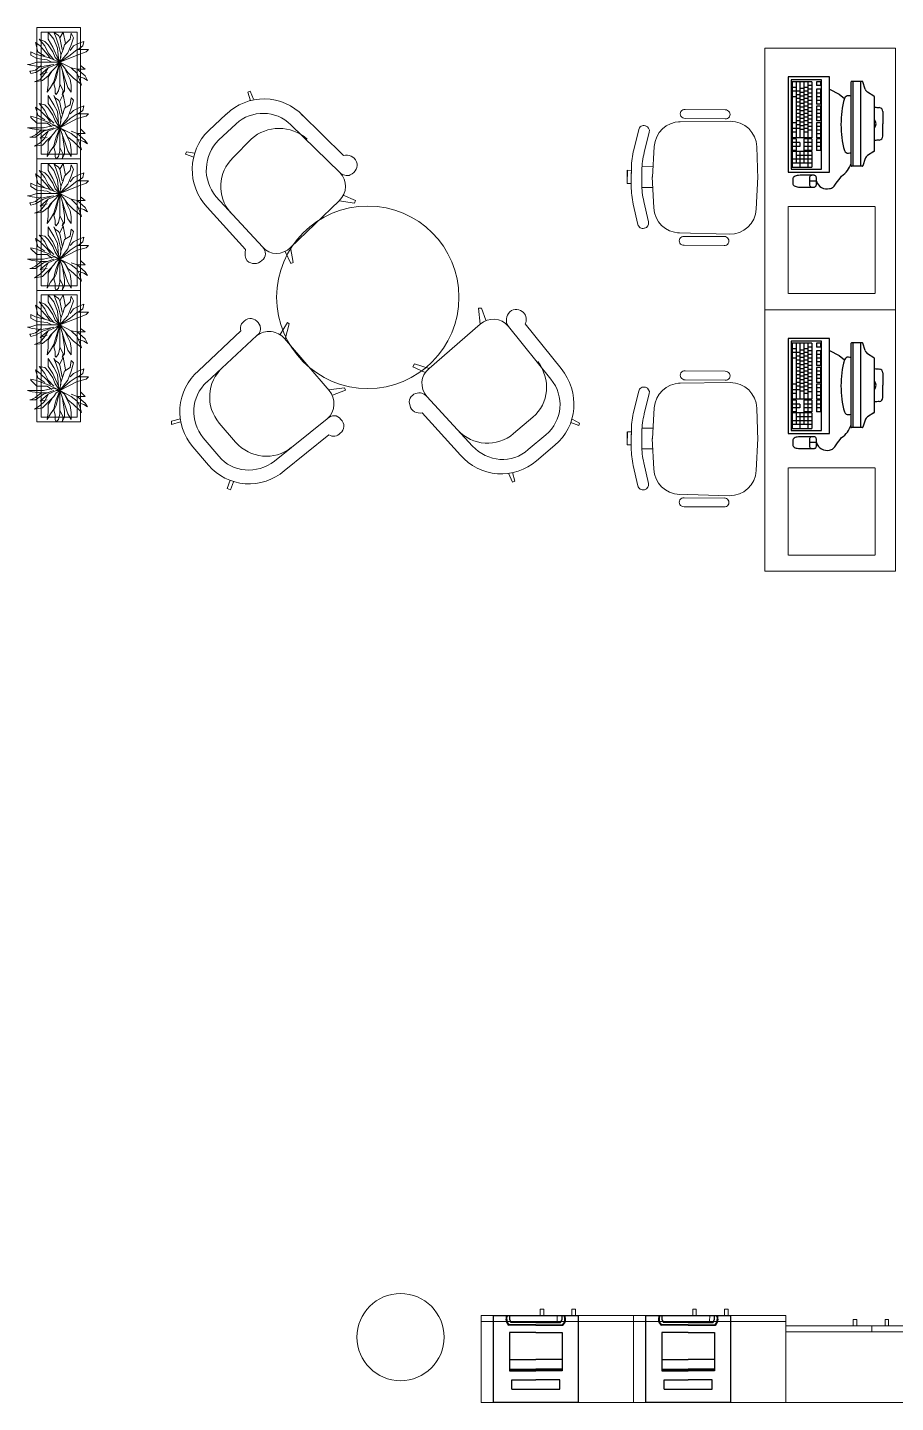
# Model space of a CAD drawing. Header units: millimetres. Extents: x -217756 to 263180, y 55413 to 130608.
# Drawn here: x 89656 to 93642, y 120785 to 127096 of the extents above; entities that cross this region are included whole.
import ezdxf

# ---------------------------------------------------------------- set-up
doc = ezdxf.new("R2010")
doc.units = ezdxf.units.MM
doc.linetypes.add('HIDDEN', pattern=[6, 4, -2])
doc.layers.add('ТХ_мебель передв', color=250, linetype='Continuous', lineweight=13)
doc.layers.add('ТХ_мебель_библ', color=250, linetype='Continuous', lineweight=13)

# ---------------------------------------------------------------- blocks, each defined once
blk = doc.blocks.new('A$C34cbd993')
at = {"extrusion": (6.1078e-05, -0.000470829, 1)}
for p, q in [((311401.6, -3754.3, 0.1), (311401.6, -4010.8, 0)), ((311491.6, -3754.3, 0.1), (311401.6, -3754.3, 0.1)), ((311419.6, -3754.3, 0.1), (311419.6, -4010.8, 0)), ((311437.6, -3754.3, 0.1), (311437.6, -4010.8, 0)), ((311455.6, -3754.3, 0.1), (311455.6, -4010.8, 0)), ((311473.6, -3754.3, 0.1), (311473.6, -4010.8, 0)), ((311491.6, -3754.3, 0.1), (311491.6, -4010.8, 0)), ((311532.1, -3754.3, 0.1), (311514.1, -3754.3, 0.1)), ((311672.6, -4139.7, -0.1), (311672.6, -3754.5, 0.1)), ((311724.8, -3752.7, 0.1), (311674.4, -3752.7, 0.1)), ((311681.6, -4141.5, -0.1), (311681.6, -3752.7, 0.1)), ((311717.6, -4141.5, -0.1), (311717.6, -3752.7, 0.1)), ((311736.6, -3787.3, 0.1), (311726.6, -3754.5, 0.1)), ((311777.5, -3820.6, 0), (311748.1, -3802.3, 0)), ((311779.7, -4069.7, -0.1), (311779.7, -3824.5, 0)), ((311818.6, -3890.7, 0), (311818.6, -3947.1, 0)), ((311818.6, -4003.5, -0.1), (311818.6, -3947.1, 0)), ((311401.6, -4015.3, 0), (311401.6, -4069.3, -0.1)), ((311419.6, -4015.3, 0), (311419.6, -4069.3, -0.1)), ((311437.6, -4033.3, 0), (311437.6, -4051.3, -0.1)), ((311455.6, -4015.3, 0), (311455.6, -4069.3, -0.1)), ((311473.6, -4015.3, 0), (311473.6, -4069.3, -0.1)), ((311491.6, -4015.3, 0), (311491.6, -4069.3, -0.1)), ((311401.6, -4073.8, -0.1), (311401.6, -4145.8, -0.1)), ((311419.6, -4073.8, -0.1), (311419.6, -4127.8, -0.1)), ((311437.6, -4073.8, -0.1), (311437.6, -4145.8, -0.1)), ((311455.6, -4073.8, -0.1), (311455.6, -4127.8, -0.1)), ((311473.6, -4073.8, -0.1), (311473.6, -4145.8, -0.1)), ((311491.6, -4073.8, -0.1), (311491.6, -4145.8, -0.1)), ((311777.5, -4073.6, -0.1), (311748.1, -4091.9, -0.1)), ((311401.6, -4145.8, -0.1), (311491.6, -4145.8, -0.1)), ((311724.8, -4141.5, -0.1), (311674.4, -4141.5, -0.1)), ((311736.6, -4106.9, -0.1), (311726.6, -4139.7, -0.1)), ((311401.6, -4954.3, 0.1), (311401.6, -5210.8, 0)), ((311491.6, -4954.3, 0.1), (311401.6, -4954.3, 0.1)), ((311419.6, -4954.3, 0.1), (311419.6, -5210.8, 0)), ((311437.6, -4954.3, 0.1), (311437.6, -5210.8, 0)), ((311455.6, -4954.3, 0.1), (311455.6, -5210.8, 0)), ((311473.6, -4954.3, 0.1), (311473.6, -5210.8, 0)), ((311491.6, -4954.3, 0.1), (311491.6, -5210.8, 0)), ((311532.1, -4954.3, 0.1), (311514.1, -4954.3, 0.1)), ((311672.6, -5339.7, -0.1), (311672.6, -4954.5, 0.1)), ((311724.8, -4952.7, 0.1), (311674.4, -4952.7, 0.1)), ((311681.6, -5341.5, -0.1), (311681.6, -4952.7, 0.1)), ((311717.6, -5341.5, -0.1), (311717.6, -4952.7, 0.1)), ((311736.6, -4987.3, 0.1), (311726.6, -4954.5, 0.1)), ((311777.5, -5020.6, 0), (311748.1, -5002.3, 0)), ((311779.7, -5269.7, -0.1), (311779.7, -5024.5, 0)), ((311818.6, -5090.7, 0), (311818.6, -5147.1, 0)), ((311818.6, -5203.5, -0.1), (311818.6, -5147.1, 0)), ((311401.6, -5215.3, 0), (311401.6, -5269.3, -0.1)), ((311419.6, -5215.3, 0), (311419.6, -5269.3, -0.1)), ((311437.6, -5233.3, 0), (311437.6, -5251.3, -0.1)), ((311455.6, -5215.3, 0), (311455.6, -5269.3, -0.1)), ((311473.6, -5215.3, 0), (311473.6, -5269.3, -0.1)), ((311491.6, -5215.3, 0), (311491.6, -5269.3, -0.1)), ((311401.6, -5273.8, -0.1), (311401.6, -5345.8, -0.1)), ((311419.6, -5273.8, -0.1), (311419.6, -5327.8, -0.1)), ((311437.6, -5273.8, -0.1), (311437.6, -5345.8, -0.1)), ((311455.6, -5273.8, -0.1), (311455.6, -5327.8, -0.1)), ((311473.6, -5273.8, -0.1), (311473.6, -5345.8, -0.1)), ((311491.6, -5273.8, -0.1), (311491.6, -5345.8, -0.1)), ((311777.5, -5273.6, -0.1), (311748.1, -5291.9, -0.1)), ((311401.6, -5345.8, -0.1), (311491.6, -5345.8, -0.1)), ((311724.8, -5341.5, -0.1), (311674.4, -5341.5, -0.1)), ((311736.6, -5306.9, -0.1), (311726.6, -5339.7, -0.1))]:
    blk.add_line(p, q, dxfattribs=at)
for points, elevation in [([(311383.6, -3731.8), (311383.6, -4168.3), (311572.6, -4168.3), (311572.6, -3731.8)], 20.9), ([(311397.1, -3745.3), (311397.1, -4154.8), (311536.6, -4154.8), (311536.6, -3745.3)], 20.9), ([(311383.6, -4931.8), (311383.6, -5368.3), (311572.6, -5368.3), (311572.6, -4931.8)], 21.4), ([(311397.1, -4945.3), (311397.1, -5354.8), (311536.6, -5354.8), (311536.6, -4945.3)], 21.4)]:
    blk.add_lwpolyline(points, close=True, dxfattribs=dict(at, elevation=elevation))
for points, elevation in [([(311419.6, -3779.9), (311401.6, -3779.9)], 20.9), ([(311455.6, -3785.4), (311437.6, -3785.4)], 20.9), ([(311473.6, -3779.9), (311455.6, -3779.9)], 20.9), ([(311491.6, -3771.4), (311473.6, -3771.4)], 20.9), ([(311514.1, -3754.3), (311514.1, -3771.4)], 20.9), ([(311532.1, -3771.4), (311514.1, -3771.4)], 20.9), ([(311532.1, -3754.3), (311532.1, -3771.4)], 20.9), ([(311419.6, -3797), (311401.6, -3797)], 20.9), ([(311419.6, -3822.7), (311401.6, -3822.7)], 20.9), ([(311437.6, -3797), (311419.6, -3797)], 20.9), ([(311437.6, -3814.1), (311419.6, -3814.1)], 20.9), ([(311437.6, -3831.2), (311419.6, -3831.2)], 20.9), ([(311437.6, -3848.3), (311419.6, -3848.3)], 20.9), ([(311455.6, -3802.5), (311437.6, -3802.5)], 20.9), ([(311455.6, -3819.6), (311437.6, -3819.6)], 20.9), ([(311455.6, -3836.7), (311437.6, -3836.7)], 20.9), ([(311473.6, -3797), (311455.6, -3797)], 20.9), ([(311473.6, -3814.1), (311455.6, -3814.1)], 20.9), ([(311473.6, -3831.2), (311455.6, -3831.2)], 20.9), ([(311473.6, -3848.3), (311455.6, -3848.3)], 20.9), ([(311491.6, -3788.5), (311473.6, -3788.5)], 20.9), ([(311491.6, -3805.6), (311473.6, -3805.6)], 20.9), ([(311491.6, -3822.7), (311473.6, -3822.7)], 20.9), ([(311491.6, -3839.8), (311473.6, -3839.8)], 20.9), ([(311514.1, -3788.5), (311514.1, -3856.9)], 20.9), ([(311532.1, -3788.5), (311514.1, -3788.5)], 20.9), ([(311532.1, -3805.6), (311514.1, -3805.6)], 20.9), ([(311532.1, -3822.7), (311514.1, -3822.7)], 20.9), ([(311532.1, -3839.8), (311514.1, -3839.8)], 20.9), ([(311532.1, -3788.5), (311532.1, -3856.9)], 20.9), ([(311572.6, -3787.3), (311617.1, -3810.8), (311641.5, -3830.4)], 20.9), ([(311437.6, -3865.4), (311419.6, -3865.4)], 20.9), ([(311437.6, -3882.5), (311419.6, -3882.5)], 20.9), ([(311437.6, -3899.6), (311419.6, -3899.6)], 20.9), ([(311455.6, -3853.8), (311437.6, -3853.8)], 20.9), ([(311455.6, -3870.9), (311437.6, -3870.9)], 20.9), ([(311455.6, -3888), (311437.6, -3888)], 20.9), ([(311455.6, -3905.1), (311437.6, -3905.1)], 20.9), ([(311473.6, -3865.4), (311455.6, -3865.4)], 20.9), ([(311473.6, -3882.5), (311455.6, -3882.5)], 20.9), ([(311473.6, -3899.6), (311455.6, -3899.6)], 20.9), ([(311491.6, -3856.9), (311473.6, -3856.9)], 20.9), ([(311491.6, -3874), (311473.6, -3874)], 20.9), ([(311491.6, -3891.1), (311473.6, -3891.1)], 20.9), ([(311491.6, -3908.2), (311473.6, -3908.2)], 20.9), ([(311532.1, -3856.9), (311514.1, -3856.9)], 20.9), ([(311514.1, -3865.4), (311514.1, -3933.8)], 20.9), ([(311532.1, -3865.4), (311514.1, -3865.4)], 20.9), ([(311532.1, -3882.5), (311514.1, -3882.5)], 20.9), ([(311532.1, -3899.6), (311514.1, -3899.6)], 20.9), ([(311532.1, -3865.4), (311532.1, -3933.8)], 20.9), ([(311419.6, -3942.4), (311401.6, -3942.4)], 20.9), ([(311419.6, -3968), (311401.6, -3968)], 20.9), ([(311437.6, -3916.7), (311419.6, -3916.7)], 20.9), ([(311437.6, -3933.8), (311419.6, -3933.8)], 20.9), ([(311437.6, -3950.9), (311419.6, -3950.9)], 20.9), ([(311437.6, -3968), (311419.6, -3968)], 20.9), ([(311455.6, -3922.2), (311437.6, -3922.2)], 20.9), ([(311455.6, -3939.3), (311437.6, -3939.3)], 20.9), ([(311455.6, -3956.4), (311437.6, -3956.4)], 20.9), ([(311455.6, -3973.5), (311437.6, -3973.5)], 20.9), ([(311473.6, -3916.7), (311455.6, -3916.7)], 20.9), ([(311473.6, -3933.8), (311455.6, -3933.8)], 20.9), ([(311473.6, -3950.9), (311455.6, -3950.9)], 20.9), ([(311473.6, -3968), (311455.6, -3968)], 20.9), ([(311491.6, -3925.3), (311473.6, -3925.3)], 20.9), ([(311491.6, -3942.4), (311473.6, -3942.4)], 20.9), ([(311491.6, -3959.5), (311473.6, -3959.5)], 20.9), ([(311532.1, -3916.7), (311514.1, -3916.7)], 20.9), ([(311532.1, -3933.8), (311514.1, -3933.8)], 20.9), ([(311514.1, -3942.4), (311514.1, -4010.8)], 20.9), ([(311532.1, -3942.4), (311514.1, -3942.4)], 20.9), ([(311532.1, -3959.5), (311514.1, -3959.5)], 20.9), ([(311532.1, -3942.4), (311532.1, -4010.8)], 20.9), ([(311419.6, -3985.1), (311401.6, -3985.1)], 20.9), ([(311491.6, -4010.8), (311401.6, -4010.8)], 20.9), ([(311419.6, -4015.3), (311401.6, -4015.3)], 20.9), ([(311437.6, -4033.3), (311401.6, -4033.3)], 20.9), ([(311473.6, -3985.1), (311455.6, -3985.1)], 20.9), ([(311491.6, -4015.3), (311455.6, -4015.3)], 20.9), ([(311491.6, -4033.3), (311455.6, -4033.3)], 20.9), ([(311491.6, -3976.6), (311473.6, -3976.6)], 20.9), ([(311532.1, -3976.6), (311514.1, -3976.6)], 20.9), ([(311532.1, -3993.7), (311514.1, -3993.7)], 20.9), ([(311532.1, -4010.8), (311514.1, -4010.8)], 20.9), ([(311514.1, -4015.3), (311514.1, -4069.3)], 20.9), ([(311532.1, -4015.3), (311514.1, -4015.3)], 20.9), ([(311532.1, -4033.3), (311514.1, -4033.3)], 20.9), ([(311532.1, -4015.3), (311532.1, -4069.3)], 20.9), ([(311437.6, -4051.3), (311401.6, -4051.3)], 20.9), ([(311419.6, -4069.3), (311401.6, -4069.3)], 20.9), ([(311491.6, -4073.8), (311401.6, -4073.8)], 20.9), ([(311491.6, -4091.8), (311419.6, -4091.8)], 20.9), ([(311491.6, -4051.3), (311455.6, -4051.3)], 20.9), ([(311491.6, -4069.3), (311455.6, -4069.3)], 20.9), ([(311532.1, -4051.3), (311514.1, -4051.3)], 20.9), ([(311532.1, -4069.3), (311514.1, -4069.3)], 20.9), ([(311532.1, -4069.3), (311514.1, -4069.3)], 20.9), ([(311491.6, -4109.8), (311401.6, -4109.8)], 20.9), ([(311491.6, -4127.8), (311401.6, -4127.8)], 20.9), ([(311513.4, -4210.4), (311480.6, -4210.4)], 20.9), ([(311419.6, -4979.9), (311401.6, -4979.9)], 21.4), ([(311455.6, -4985.4), (311437.6, -4985.4)], 21.4), ([(311473.6, -4979.9), (311455.6, -4979.9)], 21.4), ([(311491.6, -4971.4), (311473.6, -4971.4)], 21.4), ([(311514.1, -4954.3), (311514.1, -4971.4)], 21.4), ([(311532.1, -4971.4), (311514.1, -4971.4)], 21.4), ([(311532.1, -4954.3), (311532.1, -4971.4)], 21.4), ([(311419.6, -4997), (311401.6, -4997)], 21.4), ([(311419.6, -5022.7), (311401.6, -5022.7)], 21.4), ([(311437.6, -4997), (311419.6, -4997)], 21.4), ([(311437.6, -5014.1), (311419.6, -5014.1)], 21.4), ([(311437.6, -5031.2), (311419.6, -5031.2)], 21.4), ([(311437.6, -5048.3), (311419.6, -5048.3)], 21.4), ([(311455.6, -5002.5), (311437.6, -5002.5)], 21.4), ([(311455.6, -5019.6), (311437.6, -5019.6)], 21.4), ([(311455.6, -5036.7), (311437.6, -5036.7)], 21.4), ([(311473.6, -4997), (311455.6, -4997)], 21.4), ([(311473.6, -5014.1), (311455.6, -5014.1)], 21.4), ([(311473.6, -5031.2), (311455.6, -5031.2)], 21.4), ([(311473.6, -5048.3), (311455.6, -5048.3)], 21.4), ([(311491.6, -4988.5), (311473.6, -4988.5)], 21.4), ([(311491.6, -5005.6), (311473.6, -5005.6)], 21.4), ([(311491.6, -5022.7), (311473.6, -5022.7)], 21.4), ([(311491.6, -5039.8), (311473.6, -5039.8)], 21.4), ([(311514.1, -4988.5), (311514.1, -5056.9)], 21.4), ([(311532.1, -4988.5), (311514.1, -4988.5)], 21.4), ([(311532.1, -5005.6), (311514.1, -5005.6)], 21.4), ([(311532.1, -5022.7), (311514.1, -5022.7)], 21.4), ([(311532.1, -5039.8), (311514.1, -5039.8)], 21.4), ([(311532.1, -4988.5), (311532.1, -5056.9)], 21.4), ([(311572.6, -4987.3), (311617.1, -5010.8), (311641.5, -5030.4)], 21.4), ([(311437.6, -5065.4), (311419.6, -5065.4)], 21.4), ([(311437.6, -5082.5), (311419.6, -5082.5)], 21.4), ([(311437.6, -5099.6), (311419.6, -5099.6)], 21.4), ([(311455.6, -5053.8), (311437.6, -5053.8)], 21.4), ([(311455.6, -5070.9), (311437.6, -5070.9)], 21.4), ([(311455.6, -5088), (311437.6, -5088)], 21.4), ([(311455.6, -5105.1), (311437.6, -5105.1)], 21.4), ([(311473.6, -5065.4), (311455.6, -5065.4)], 21.4), ([(311473.6, -5082.5), (311455.6, -5082.5)], 21.4), ([(311473.6, -5099.6), (311455.6, -5099.6)], 21.4), ([(311491.6, -5056.9), (311473.6, -5056.9)], 21.4), ([(311491.6, -5074), (311473.6, -5074)], 21.4), ([(311491.6, -5091.1), (311473.6, -5091.1)], 21.4), ([(311491.6, -5108.2), (311473.6, -5108.2)], 21.4), ([(311532.1, -5056.9), (311514.1, -5056.9)], 21.4), ([(311514.1, -5065.4), (311514.1, -5133.8)], 21.4), ([(311532.1, -5065.4), (311514.1, -5065.4)], 21.4), ([(311532.1, -5082.5), (311514.1, -5082.5)], 21.4), ([(311532.1, -5099.6), (311514.1, -5099.6)], 21.4), ([(311532.1, -5065.4), (311532.1, -5133.8)], 21.4), ([(311419.6, -5142.4), (311401.6, -5142.4)], 21.4), ([(311419.6, -5168), (311401.6, -5168)], 21.4), ([(311437.6, -5116.7), (311419.6, -5116.7)], 21.4), ([(311437.6, -5133.8), (311419.6, -5133.8)], 21.4), ([(311437.6, -5150.9), (311419.6, -5150.9)], 21.4), ([(311437.6, -5168), (311419.6, -5168)], 21.4), ([(311455.6, -5122.2), (311437.6, -5122.2)], 21.4), ([(311455.6, -5139.3), (311437.6, -5139.3)], 21.4), ([(311455.6, -5156.4), (311437.6, -5156.4)], 21.4), ([(311455.6, -5173.5), (311437.6, -5173.5)], 21.4), ([(311473.6, -5116.7), (311455.6, -5116.7)], 21.4), ([(311473.6, -5133.8), (311455.6, -5133.8)], 21.4), ([(311473.6, -5150.9), (311455.6, -5150.9)], 21.4), ([(311473.6, -5168), (311455.6, -5168)], 21.4), ([(311491.6, -5125.3), (311473.6, -5125.3)], 21.4), ([(311491.6, -5142.4), (311473.6, -5142.4)], 21.4), ([(311491.6, -5159.5), (311473.6, -5159.5)], 21.4), ([(311532.1, -5116.7), (311514.1, -5116.7)], 21.4), ([(311532.1, -5133.8), (311514.1, -5133.8)], 21.4), ([(311514.1, -5142.4), (311514.1, -5210.8)], 21.4), ([(311532.1, -5142.4), (311514.1, -5142.4)], 21.4), ([(311532.1, -5159.5), (311514.1, -5159.5)], 21.4), ([(311532.1, -5142.4), (311532.1, -5210.8)], 21.4), ([(311419.6, -5185.1), (311401.6, -5185.1)], 21.4), ([(311491.6, -5210.8), (311401.6, -5210.8)], 21.4), ([(311419.6, -5215.3), (311401.6, -5215.3)], 21.4), ([(311437.6, -5233.3), (311401.6, -5233.3)], 21.4), ([(311473.6, -5185.1), (311455.6, -5185.1)], 21.4), ([(311491.6, -5215.3), (311455.6, -5215.3)], 21.4), ([(311491.6, -5233.3), (311455.6, -5233.3)], 21.4), ([(311491.6, -5176.6), (311473.6, -5176.6)], 21.4), ([(311532.1, -5176.6), (311514.1, -5176.6)], 21.4), ([(311532.1, -5193.7), (311514.1, -5193.7)], 21.4), ([(311532.1, -5210.8), (311514.1, -5210.8)], 21.4), ([(311514.1, -5215.3), (311514.1, -5269.3)], 21.4), ([(311532.1, -5215.3), (311514.1, -5215.3)], 21.4), ([(311532.1, -5233.3), (311514.1, -5233.3)], 21.4), ([(311532.1, -5215.3), (311532.1, -5269.3)], 21.4), ([(311437.6, -5251.3), (311401.6, -5251.3)], 21.4), ([(311419.6, -5269.3), (311401.6, -5269.3)], 21.4), ([(311491.6, -5273.8), (311401.6, -5273.8)], 21.4), ([(311491.6, -5291.8), (311419.6, -5291.8)], 21.4), ([(311491.6, -5251.3), (311455.6, -5251.3)], 21.4), ([(311491.6, -5269.3), (311455.6, -5269.3)], 21.4), ([(311532.1, -5251.3), (311514.1, -5251.3)], 21.4), ([(311532.1, -5269.3), (311514.1, -5269.3)], 21.4), ([(311532.1, -5269.3), (311514.1, -5269.3)], 21.4), ([(311491.6, -5309.8), (311401.6, -5309.8)], 21.4), ([(311491.6, -5327.8), (311401.6, -5327.8)], 21.4), ([(311513.4, -5410.4), (311480.6, -5410.4)], 21.4)]:
    blk.add_lwpolyline(points, dxfattribs=dict(at, elevation=elevation))
for points, elevation in [([(311513.4, -4210.4, 0.397637), (311573.5, -4244.3, 0.110351), (311590.1, -4237.1, 0.08312), (311603.5, -4220, 0.014729), (311628.6, -4187.5, 0.170175), (311672.6, -4128.4, -0.037673)], 20.9), ([(311492, -4183.4, 0.114539), (311487.8, -4184.4, 0.103755), (311484, -4187.4, 0.091433), (311481.5, -4191.7, 0.084292), (311480.6, -4196.9), (311480.6, -4223.9, 0.084292), (311481.5, -4229.2, 0.091433), (311484, -4233.5, 0.103755), (311487.8, -4236.4, 0.114539), (311492, -4237.4, 0.114539)], 20.9), ([(311513.4, -5410.4, 0.397637), (311573.5, -5444.3, 0.110351), (311590.1, -5437.1, 0.08312), (311603.5, -5420, 0.014729), (311628.6, -5387.5, 0.170175), (311672.6, -5328.4, -0.037673)], 21.4), ([(311492, -5383.4, 0.114539), (311487.8, -5384.4, 0.103755), (311484, -5387.4, 0.091433), (311481.5, -5391.7, 0.084292), (311480.6, -5396.9), (311480.6, -5423.9, 0.084292), (311481.5, -5429.2, 0.091433), (311484, -5433.5, 0.103755), (311487.8, -5436.4, 0.114539), (311492, -5437.4, 0.114539)], 21.4)]:
    blk.add_lwpolyline(points, format="xyb", dxfattribs=dict(at, elevation=elevation))
for points, elevation in [([(311405.4, -4196.9), (311405.4, -4223.9, 0.19919), (311407.3, -4228.3, 0.098412), (311415, -4233.5, 0.055653), (311424.8, -4236.3, 0.042416), (311438.1, -4237.4), (311502.1, -4237.4, 0.114539), (311506.3, -4236.4, 0.103755), (311510.1, -4233.5, 0.091433), (311512.6, -4229.2, 0.084292), (311513.4, -4223.9), (311513.4, -4196.9, 0.084292), (311512.6, -4191.7, 0.091433), (311510.1, -4187.4, 0.103755), (311506.3, -4184.4, 0.114539), (311502.1, -4183.4), (311438.1, -4183.4, 0.042416), (311424.8, -4184.5, 0.055653), (311415, -4187.4, 0.098412), (311407.3, -4192.5, 0.19919)], 20.9), ([(311405.4, -5396.9), (311405.4, -5423.9, 0.19919), (311407.3, -5428.3, 0.098412), (311415, -5433.5, 0.055653), (311424.8, -5436.3, 0.042416), (311438.1, -5437.4), (311502.1, -5437.4, 0.114539), (311506.3, -5436.4, 0.103755), (311510.1, -5433.5, 0.091433), (311512.6, -5429.2, 0.084292), (311513.4, -5423.9), (311513.4, -5396.9, 0.084292), (311512.6, -5391.7, 0.091433), (311510.1, -5387.4, 0.103755), (311506.3, -5384.4, 0.114539), (311502.1, -5383.4), (311438.1, -5383.4, 0.042416), (311424.8, -5384.5, 0.055653), (311415, -5387.4, 0.098412), (311407.3, -5392.5, 0.19919)], 21.4)]:
    blk.add_lwpolyline(points, format="xyb", close=True, dxfattribs=dict(at, elevation=elevation))
for centre, radius, start, end in [((311674.4, -3754.5, 20.9), 1.8, 90, 180), ((311724.8, -3754.5, 20.9), 1.8, 0, 90), ((312103.2, -3952, 20.9), 477.4, 165.25571, 179.77), ((311658.5, -3836.2, 20.9), 18, 82.82401, 161.19668), ((311640.3, -3981.4, 20.9), 164.3, 78.65631, 82.82401), ((311762.4, -3779.4, 20.9), 27, 197.00541, 238.03245), ((311775.2, -3824.5, 20.9), 4.5, 0, 59.521), ((311818, -3616.9, 20.9), 256.3, 261.40049, 266.3696), ((311800.6, -3890.7, 20.9), 18, 0, 86.3696), ((312103.2, -3948.1, 20.9), 477.4, 180.23, 194.7443), ((311752.9, -3947.1, 20.9), 33.8, 322.61802, 37.38198), ((311818, -4277.2, 20.9), 256.3, 93.6304, 98.59951), ((311800.6, -4003.4, 20.9), 18, 273.6304, 0), ((311658.5, -4063.8, 20.9), 18, 198.80332, 277.17599), ((311640.3, -3918.7, 20.9), 164.3, 277.17599, 281.34369), ((311762.4, -4114.8, 20.9), 27, 121.96756, 162.9946), ((311775.2, -4069.7, 20.9), 4.5, 300.479, 0), ((311674.4, -4139.7, 20.9), 1.8, 180, 270), ((311724.8, -4139.7, 20.9), 1.8, 270, 0), ((311674.4, -4954.5, 21.4), 1.8, 90, 180), ((311724.8, -4954.5, 21.4), 1.8, 0, 90), ((312103.2, -5152, 21.4), 477.4, 165.25571, 179.77), ((311658.5, -5036.2, 21.4), 18, 82.82401, 161.19668), ((311640.3, -5181.4, 21.4), 164.3, 78.65631, 82.82401), ((311762.4, -4979.4, 21.4), 27, 197.00541, 238.03245), ((311775.2, -5024.5, 21.4), 4.5, 0, 59.521), ((311818, -4816.9, 21.4), 256.3, 261.40049, 266.3696), ((311800.6, -5090.7, 21.4), 18, 0, 86.3696), ((312103.2, -5148.1, 21.4), 477.4, 180.23, 194.7443), ((311752.9, -5147.1, 21.4), 33.8, 322.61802, 37.38198), ((311818, -5477.2, 21.4), 256.3, 93.6304, 98.59951), ((311800.6, -5203.4, 21.4), 18, 273.6304, 0), ((311658.5, -5263.8, 21.4), 18, 198.80332, 277.17599), ((311640.3, -5118.7, 21.4), 164.3, 277.17599, 281.34369), ((311762.4, -5314.8, 21.4), 27, 121.96756, 162.9946), ((311775.2, -5269.7, 21.4), 4.5, 300.479, 0), ((311674.4, -5339.7, 21.4), 1.8, 180, 270), ((311724.8, -5339.7, 21.4), 1.8, 270, 0)]:
    blk.add_arc(centre, radius, start, end, dxfattribs=at)
blk = doc.blocks.new('A$Cc46adac3')
at = {"layer": 'ТХ_мебель передв'}
for points in [[(0, 0), (603.3, 0), (603.3, -201.1), (0, -201.1)], [(21.2, -21.2), (582.1, -21.2), (582.1, -185.2), (21.2, -185.2)], [(185.2, -153.5), (206.4, -185.2), (206.4, -238.1), (195.8, -227.5), (185.2, -185.2), (142.9, -105.8)], [(179.9, -111.1), (211.7, -121.7), (232.8, -127), (248.7, -153.5), (280.5, -158.7), (269.9, -169.3), (232.8, -158.7), (190.5, -142.9), (142.9, -105.8)], [(476.2, -153.5), (502.7, -185.2), (502.7, -238.1), (492.1, -227.5), (476.2, -185.2), (444.5, -105.8)], [(476.2, -111.1), (502.7, -121.7), (523.9, -127), (550.3, -153.5), (576.8, -158.7), (555.6, -169.3), (523.9, -158.7), (486.8, -142.9), (444.5, -105.8)]]:
    blk.add_lwpolyline(points, close=True, dxfattribs=at)
for points in [[(148.2, -68.8), (164, -47.6), (164, 0), (190.5, 26.5), (195.8, 26.5), (190.5, 5.3), (169.3, -52.9), (142.9, -105.8), (132.3, -90), (116.4, -79.4), (100.5, -63.5), (90, -52.9), (63.5, -26.5), (58.2, 10.6), (74.1, -15.9), (95.2, -37), (127, -52.9), (142.9, -90), (142.9, -105.8)], [(132.3, -21.2), (111.1, 5.3), (100.5, 26.5), (100.5, 31.7), (100.5, 26.5), (100.5, 5.3), (127, -31.7), (137.6, -63.5)], [(164, -79.4), (190.5, -52.9), (222.2, -37), (243.4, -21.2), (254, -10.6), (248.7, -37), (232.8, -52.9), (201.1, -74.1), (174.6, -84.7), (142.9, -105.8), (153.5, -79.4), (142.9, -31.8), (142.9, 0), (142.9, 31.7), (142.9, 42.3), (137.6, 21.2), (132.3, -21.2), (132.3, -47.6), (142.9, -79.4)], [(179.9, -37), (201.1, -5.3), (238.1, 5.3), (222.2, -15.9), (190.5, -47.6), (169.3, -63.5)], [(444.5, -68.8), (455.1, -47.6), (460.4, 0), (476.2, 26.5), (492.1, 26.5), (481.5, 5.3), (465.7, -52.9), (444.5, -105.8), (423.3, -90), (412.7, -79.4), (396.9, -63.5), (381, -52.9), (359.8, -26.5), (354.5, 10.6), (365.1, -15.9), (391.6, -37), (418, -52.9), (433.9, -90), (444.5, -105.8)], [(428.6, -21.2), (407.5, 5.3), (402.2, 26.5), (402.2, 31.7), (391.6, 26.5), (396.9, 5.3), (418, -31.7), (428.6, -63.5)], [(518.6, -37), (539.7, -21.2), (550.3, -10.6), (539.7, -37), (523.9, -52.9), (492.1, -74.1), (465.7, -84.7), (444.5, -105.8), (444.5, -79.4), (444.5, -31.7), (444.5, 0), (433.9, 31.8), (433.9, 42.3), (428.6, 21.2), (423.3, -21.2), (428.6, -47.6), (433.9, -79.4)], [(471, -37), (492.1, -5.3), (534.5, 5.3), (518.6, -15.9), (481.5, -47.6), (460.4, -63.5)], [(105.8, -68.8), (79.4, -52.9), (42.3, -52.9), (10.6, -47.6), (37, -63.5), (58.2, -79.4), (84.7, -84.7), (100.5, -90), (142.9, -105.8), (100.5, -105.8), (68.8, -105.8), (37, -105.8), (10.6, -100.5), (0, -90), (10.6, -84.7), (31.8, -84.7), (52.9, -79.4), (74.1, -90), (142.9, -105.8)], [(127, -52.9), (95.2, -15.9), (100.5, -47.6)], [(142.9, -105.8), (164, -100.5), (217, -95.3), (248.7, -79.4), (291, -52.9), (254, -52.9), (222.2, -74.1), (164, -100.5)], [(402.2, -68.8), (375.7, -52.9), (338.7, -52.9), (306.9, -47.6), (328.1, -63.5), (354.5, -79.4), (375.7, -84.7), (391.6, -90), (444.5, -105.8), (396.9, -105.8), (359.8, -105.8), (338.7, -105.8), (312.2, -100.5), (296.3, -90), (301.6, -84.7), (322.8, -84.7), (344, -79.4), (370.4, -90), (444.5, -105.8)], [(418, -52.9), (386.3, -15.9), (396.9, -47.6)], [(444.5, -105.8), (460.4, -100.5), (508, -95.3), (550.3, -79.4), (582.1, -52.9), (550.3, -52.9), (513.3, -74.1), (455.1, -100.5)], [(455.1, -79.4), (486.8, -52.9), (518.6, -37)], [(52.9, -105.8), (21.2, -121.7), (0, -116.4), (21.2, -127), (47.6, -127), (116.4, -116.4)], [(116.4, -132.3), (74.1, -153.5), (42.3, -158.7), (10.6, -158.7), (37, -142.9), (68.8, -132.3), (142.9, -105.8), (127, -127), (100.5, -142.9), (79.4, -169.3), (52.9, -195.8), (42.3, -206.4), (74.1, -195.8), (95.2, -185.2), (116.4, -158.7), (142.9, -105.8)], [(206.4, -116.4), (259.3, -105.8), (269.9, -100.5), (280.5, -84.7), (291, -79.4), (264.6, -90), (232.8, -100.5), (190.5, -111.1), (169.3, -111.1)], [(264.6, -105.8), (296.3, -121.7), (238.1, -132.3)], [(344, -105.8), (312.2, -121.7), (296.3, -116.4), (312.2, -127), (344, -127), (412.7, -116.4)], [(407.5, -132.3), (365.1, -153.5), (338.7, -158.7), (306.9, -158.7), (328.1, -142.9), (359.8, -132.3), (444.5, -105.8), (418, -127), (396.9, -142.9), (370.4, -169.3), (349.2, -195.8), (338.7, -206.4), (365.1, -195.8), (391.6, -185.2), (418, -158.7), (444.5, -105.8)], [(502.7, -116.4), (555.6, -105.8), (566.2, -100.5), (576.8, -84.7), (582.1, -79.4), (555.6, -90), (523.9, -100.5), (481.5, -111.1), (465.7, -111.1)], [(555.6, -105.8), (582.1, -121.7), (529.2, -132.3)], [(116.4, -222.2), (116.4, -185.2), (84.7, -222.2), (68.8, -232.8), (79.4, -217), (90, -185.2)], [(116.4, -185.2), (127, -158.8)], [(206.4, -153.5), (222.2, -169.3), (232.8, -190.5), (243.4, -217), (222.2, -211.7), (206.4, -190.5)], [(428.6, -201.1), (412.7, -222.3), (412.7, -185.2), (381, -222.3), (359.8, -232.8), (370.4, -217), (381, -185.2)], [(412.7, -185.2), (418, -158.8)], [(497.4, -153.5), (518.6, -169.3), (529.2, -190.5), (539.7, -217), (518.6, -211.7), (502.7, -190.5)], [(137.6, -201.1), (116.4, -222.3)]]:
    blk.add_lwpolyline(points, dxfattribs=at)
blk = doc.blocks.new('A$C0a1bf844')
at = {"layer": 'ТХ_мебель передв', "ltscale": 100, "rotation": 90}
for p in [(169177.7, 7331.9), (169177.7, 6728.6), (169177.7, 6125.4)]:
    blk.add_blockref('A$Cc46adac3', p, dxfattribs=at)
blk = doc.blocks.new('шкаф канцелярск')
at = {"extrusion": (0.000470712, 6.19742e-05, 1)}
blk.add_line((790, 324.2, -0.6), (0, 324.3, -0.7), dxfattribs=at)
blk.add_line((395, 324.3, -0.7), (394, 352.2, -0.7))
at = {"extrusion": (0.000470712, 6.19742e-05, 1), "elevation": 0}
for points in [[(309.7, 352.2), (326.3, 352.2), (326.3, 380.4), (309.7, 380.4)], [(471.8, 352.2), (455.3, 352.2), (455.3, 380.4), (471.8, 380.4)]]:
    blk.add_lwpolyline(points, close=True, dxfattribs=at)
blk.add_lwpolyline([(0, 352.2), (0, 0), (790, 0), (790, 352.2)], close=True)
blk = doc.blocks.new('тумба 700х400')
at = {"extrusion": (-6.19742e-05, 0.000470712, 1)}
blk.add_line((618.6, 27307.5, -0.4), (618.5, 26607.5, -0.5), dxfattribs=at)
blk.add_line((618.6, 26958.5, -0.5), (590.6, 26957.5, -0.5))
at = {"elevation": 0.2}
blk.add_lwpolyline([(590.7, 26607.5), (990.6, 26607.5), (990.6, 27307.5), (590.7, 27307.5)], close=True, dxfattribs=at)
at = {"extrusion": (-6.19742e-05, 0.000470712, 1), "elevation": 12.6}
for points in [[(590.7, 27035.4), (590.7, 27018.8), (562.5, 27018.8), (562.5, 27035.4)], [(590.7, 26873.3), (590.7, 26889.8), (562.5, 26889.8), (562.5, 26873.3)]]:
    blk.add_lwpolyline(points, close=True, dxfattribs=at)
blk = doc.blocks.new('У094 У095')
at = {"layer": 'ТХ_мебель_библ', "lineweight": 0, "ltscale": 100, "transparency": 33554687}
for p, q in [((74021.9, 143902.1), (74006.1, 143896.8)), ((74037.6, 143865.4), (74021.9, 143902.1)), ((74006.1, 143896.8), (74021.9, 143860.2)), ((74267.9, 143875.9), (74158, 143886.4)), ((74388.3, 143834), (74409.3, 143870.7)), ((74419.7, 143860.2), (74398.8, 143823.5)), ((74409.3, 143870.7), (74419.7, 143860.2)), ((74262.7, 143813.1), (74152.7, 143823.5)), ((74257.4, 143713.6), (74142.3, 143724.1)), ((73891, 143661.3), (73859.6, 143399.5)), ((73953.8, 143661.3), (73917.2, 143352.4)), ((74430.2, 143619.4), (74414.5, 143305.3)), ((74493, 143608.9), (74482.5, 143341.9)), ((73948.6, 143200.6), (73974.7, 143258.1)), ((74006.1, 143252.9), (73959, 143195.3)), ((74315, 143226.7), (74000.9, 143252.9)), ((74309.8, 143226.7), (74346.4, 143163.9)), ((74356.9, 143163.9), (74341.2, 143226.7)), ((73959, 143195.3), (73948.6, 143200.6)), ((74346.4, 143163.9), (74356.9, 143163.9)), ((73362.2, 143043.5), (73624, 143027.8)), ((74990.4, 143043.5), (74728.6, 143059.2)), ((73100.5, 142954.5), (73105.7, 142965)), ((73137.1, 142933.6), (73100.5, 142954.5)), ((73105.7, 142965), (73147.6, 142949.3)), ((73351.8, 142975.5), (73660.6, 142959.7)), ((74529.7, 142949.3), (74534.9, 142959.8)), ((74534.9, 142959.7), (74592.5, 142938.8)), ((74995.6, 142980.7), (74681.5, 142996.4)), ((73802, 142907.4), (73744.4, 142886.5)), ((73744.4, 142860.3), (73807.2, 142891.7)), ((73807.2, 142891.7), (73802, 142907.4)), ((74587.2, 142907.4), (74529.7, 142949.3)), ((74587.2, 142907.4), (74576.8, 142598.5)), ((75231.2, 142938.8), (75194.5, 142923.1)), ((75205, 142907.4), (75236.4, 142928.3)), ((75236.4, 142928.3), (75231.2, 142938.8)), ((73744.4, 142860.3), (73718.2, 142551.4)), ((73095.2, 142818.4), (73084.8, 142708.5)), ((73158.1, 142807.9), (73147.6, 142703.2)), ((73257.5, 142802.7), (73247.1, 142687.5)), ((75063.6, 142797.5), (75063.6, 142677.1)), ((75168.3, 142787), (75163.1, 142677.1)), ((75231.2, 142787), (75225.9, 142677.1)), ((73105.7, 142582.8), (73069.1, 142567.1)), ((74576.8, 142598.5), (74519.2, 142556.6)), ((73069.1, 142567.1), (73074.3, 142556.6)), ((73074.3, 142556.6), (73110.9, 142567.1)), ((73765.3, 142493.8), (73713, 142520)), ((73718.2, 142551.4), (73775.8, 142504.3)), ((74519.2, 142556.6), (74524.4, 142546.2)), ((74524.4, 142546.2), (74582, 142567.1)), ((75220.7, 142525.2), (75184.1, 142540.9)), ((75189.3, 142556.6), (75225.9, 142535.7)), ((75225.9, 142535.7), (75220.7, 142525.2)), ((73309.9, 142504.3), (73618.8, 142467.6)), ((73775.8, 142504.3), (73765.3, 142493.8)), ((74979.9, 142504.3), (74665.8, 142504.3))]:
    blk.add_line(p, q, dxfattribs=at)
at = {"layer": 'ТХ_мебель_библ', "ltscale": 0.1}
for p, q in [((73309.9, 142436.2), (73571.6, 142404.8)), ((74707.7, 142436.2), (74978.4, 142435.9))]:
    blk.add_line(p, q, dxfattribs=at)
at = {"layer": 'ТХ_мебель_библ', "lineweight": 0, "ltscale": 100, "transparency": 33554687}
blk.add_circle((74173.7, 142823.6), 418.8, dxfattribs=at)
for centre, radius, start, end in [((74136.5, 143640.3), 246.7, 85.02283, 175.1237), ((74247, 143630.3), 246.7, 355.0234, 85.12375), ((74245.7, 143628.9), 184.8, 357.05724, 84.74988), ((74240.5, 143529.4), 184.8, 357.05813, 84.75023), ((73340.8, 142797.4), 246.7, 85.02353, 175.12383), ((74981.2, 142793.2), 250.3, 358.57852, 87.90882), ((73441.8, 142785.8), 184.8, 87.0581, 174.74931), ((74883.4, 142806.1), 180.5, 357.26883, 85.96484), ((74975, 142788.7), 193.2, 359.50635, 83.87948), ((73328.4, 142685.2), 181.8, 174.32198, 264.14984), ((74978.7, 142682.9), 247, 267.84602, 358.65512), ((74979.8, 142687.9), 183.6, 270.02397, 356.61297)]:
    blk.add_arc(centre, radius, start, end, dxfattribs=at)
blk.add_ellipse((74334.8, 143302.8), major_axis=(68, 48.9), ratio=0.866308, start_param=3.906008, end_param=5.623532, dxfattribs=at)
for points in [[(73953.8, 143661.3), (73969.5, 143760.7), (74053.3, 143834), (74152.7, 143823.5)], [(73943.3, 143561.8), (73953.8, 143661.3), (74042.8, 143729.3), (74142.3, 143724.1)], [(73828.2, 143357.6), (73828.2, 143378.6), (73838.6, 143394.3), (73859.6, 143399.5)], [(73870, 143310.5), (73843.9, 143310.5), (73822.9, 143331.4), (73828.2, 143357.6)], [(73917.2, 143352.4), (73917.2, 143326.2), (73896.2, 143305.3), (73870, 143310.5)], [(74000.9, 143252.9), (73953.8, 143258.1), (73911.9, 143300), (73917.2, 143352.4)], [(74482.5, 143341.9), (74503.5, 143331.4), (74508.7, 143305.3), (74498.3, 143279.1)], [(74435.4, 143263.4), (74419.7, 143273.8), (74409.3, 143289.6), (74414.5, 143305.3)], [(74498.3, 143279.1), (74487.8, 143258.1), (74456.4, 143252.9), (74435.4, 143263.4)], [(73624, 143027.8), (73639.7, 143048.7), (73665.9, 143059.2), (73686.8, 143043.5)], [(73686.8, 143043.5), (73713, 143033), (73718.2, 143006.9), (73707.8, 142985.9)], [(74681.5, 142996.4), (74655.3, 142996.4), (74634.4, 143017.3), (74639.6, 143043.5)], [(73158.1, 142807.9), (73163.3, 142907.4), (73252.3, 142980.7), (73351.8, 142975.5)], [(73707.8, 142985.9), (73697.3, 142965), (73681.6, 142959.7), (73660.6, 142959.7)], [(73660.6, 142959.7), (73713, 142954.5), (73749.6, 142912.6), (73744.4, 142860.3)], [(74587.2, 142907.4), (74587.2, 142959.8), (74629.1, 143001.6), (74681.5, 142996.4)], [(73309.9, 142436.2), (73173.8, 142451.9), (73069.1, 142572.3), (73084.8, 142708.5)], [(73409.3, 142488.6), (73309.9, 142504.3), (73236.6, 142588.1), (73247.1, 142687.5)], [(75063.6, 142677.1), (75058.4, 142582.8), (74979.9, 142504.3), (74880.4, 142499.1)], [(74665.8, 142504.3), (74613.4, 142504.3), (74576.8, 142546.2), (74576.8, 142598.5)], [(73718.2, 142551.4), (73713, 142499.1), (73671.1, 142462.4), (73618.8, 142467.6)], [(74644.8, 142415.3), (74623.9, 142425.8), (74613.4, 142451.9), (74623.9, 142478.1)], [(74623.9, 142478.1), (74629.1, 142493.8), (74650.1, 142504.3), (74665.8, 142504.3)], [(74707.7, 142436.2), (74697.2, 142415.3), (74671, 142404.8), (74644.8, 142415.3)]]:
    blk.add_open_spline(points, degree=3, dxfattribs=at)
for points, knots in [([(74639.6, 143043.5), (74639.6, 143069.7), (74660.5, 143090.6), (74686.7, 143090.6), (74702.4, 143090.6), (74718.1, 143074.9), (74728.6, 143059.2)], [2, 2, 2, 2, 3, 3, 3, 4, 4, 4, 4]), ([(73618.8, 142467.6), (73644.9, 142462.4), (73660.6, 142441.5), (73660.6, 142415.3), (73660.6, 142389.1), (73634.5, 142373.4), (73613.5, 142373.4), (73592.6, 142373.4), (73576.9, 142389.1), (73571.6, 142404.8)], [0, 0, 0, 0, 1, 1, 1, 2, 2, 2, 3, 3, 3, 3])]:
    blk.add_open_spline(points, degree=3, knots=knots, dxfattribs=at)
blk = doc.blocks.new('стол с тумбой 1200х600')
blk.add_lwpolyline([(-19012.2, 19801.1), (-19012.2, 21001.1), (-19612.2, 21001.1), (-19612.2, 19801.1)], close=True)
at = {"linetype": 'HIDDEN', "ltscale": 0.1}
blk.add_lwpolyline([(-19505.4, 19874.7), (-19105.4, 19874.7), (-19105.4, 20274.7), (-19505.4, 20274.7)], close=True, dxfattribs=at)
blk = doc.blocks.new('М-60')
at = {"extrusion": (-6.19742e-05, 0.000470712, 1)}
for p, q in [((7035415.4, 1186627.5, -0.2), (7035231.8, 1186626.6, -0.2)), ((7035232, 1186585.7, -0.1), (7035415.6, 1186586.5, -0.1)), ((7034998.3, 1186437.9, -0.1), (7035019.7, 1186530.9, -0.1)), ((7035068.3, 1186519.6, -0.1), (7035046.7, 1186425.8, -0.1)), ((7035049.2, 1186548.9, -0.1), (7035050.6, 1186548.5, -0.1)), ((7035202.1, 1186569.5, -0.1), (7035439, 1186576.2, -0.1)), ((7035563.1, 1186460.5, -0.1), (7035569.8, 1186312.9, 0)), ((7035085.8, 1186312.9, 0), (7035092.5, 1186454.7, -0.1)), ((7034971.3, 1186282.6, 0), (7034970.4, 1186343.1, -0.1)), ((7034989, 1186343.1, -0.1), (7034970.8, 1186343.1, -0.1)), ((7034970.8, 1186343.1, -0.1), (7034970.8, 1186282.6, 0)), ((7034989, 1186312.9, 0), (7034989, 1186356.2, -0.1)), ((7034989, 1186312.9, 0), (7034989, 1186343.1, -0.1)), ((7035037.4, 1186344.1, 0), (7035037.4, 1186312.9, 0)), ((7035037.8, 1186361.3, -0.1), (7035088.1, 1186361.3, -0.1)), ((7034989.4, 1186282.9, 0), (7034971.3, 1186282.6, 0)), ((7034989, 1186313.2, 0), (7034989.4, 1186282.9, 0)), ((7034989, 1186313.2, 0), (7034989.6, 1186269.8, 0)), ((7035037.8, 1186282.6, 0), (7035037.4, 1186313.9, 0)), ((7035038.5, 1186265.5, 0), (7035088.8, 1186266.3, 0)), ((7035085.7, 1186314.6, 0), (7035094.7, 1186172.9, 0)), ((7035565.2, 1186174.3, 0.1), (7035569.7, 1186322, 0)), ((7035000.2, 1186188.3, 0), (7035023, 1186095.7, 0.1)), ((7035071.5, 1186107.6, 0.1), (7035048.4, 1186201.2, 0)), ((7035052.8, 1186078.1, 0.1), (7035054.2, 1186078.5, 0.1)), ((7035206, 1186059.9, 0.1), (7035442.9, 1186056.7, 0.1)), ((7035236.1, 1186044.1, 0.1), (7035419.7, 1186046, 0.1)), ((7035420.2, 1186005.1, 0.1), (7035236.6, 1186003.1, 0.1))]:
    blk.add_line(p, q, dxfattribs=at)
for centre, start, end in [((7035230, 1186606.2, 122.4), 84.99867, 275.52472), ((7035417.4, 1186607.1, 122.4), 264.99867, 95.52472), ((7035234.4, 1186023.7, 122.4), 85.34791, 275.87397), ((7035421.8, 1186025.7, 122.4), 265.34791, 95.87397)]:
    blk.add_arc(centre, 20.6, start, end, dxfattribs=at)
at = {"extrusion": (6.19742e-05, -0.000470712, -1)}
for centre, major_axis, start_param, end_param in [((7035043.3, 1186525.4, -0.1), (15.6, 18.5, 0), 4.240369, 5.829345), ((7035044.7, 1186525.1, -0.1), (15.6, 18.5, 0), -0.45384, 1.098777), ((7035213.4, 1186449, -0.1), (77.8, 92.6, 0), 4.061153, 5.558057), ((7035442.2, 1186455, -0.1), (77.8, 92.6, 0), -0.725128, 0.826554), ((7035352, 1186356.2, 0), (-277.9, 233.5, -0.1), 5.584367, 5.811166), ((7035400.4, 1186344.1, 0), (233.5, 277.9, -0.1), 4.01357, 4.240369)]:
    blk.add_ellipse(centre, major_axis=major_axis, ratio=1, start_param=start_param, end_param=end_param, dxfattribs=at)
at = {"extrusion": (-6.19742e-05, 0.000470712, 1)}
for centre, major_axis, start_param, end_param in [((7035352.6, 1186275.3, 0), (-274.3, -237.7, 0.1), 5.584367, 5.811166), ((7035400.8, 1186288.2, 0), (237.7, -274.3, 0.1), 4.01357, 4.240369), ((7035215.4, 1186180.5, 0), (79.2, -91.4, 0), 4.061153, 5.558057), ((7035444.3, 1186178, 0.1), (79.2, -91.4, 0), -0.725128, 0.826554), ((7035046.5, 1186101.5, 0.1), (15.8, -18.3, 0), 4.240369, 5.829345), ((7035048, 1186101.8, 0.1), (15.8, -18.3, 0), -0.45384, 1.098777)]:
    blk.add_ellipse(centre, major_axis=major_axis, ratio=1, start_param=start_param, end_param=end_param, dxfattribs=at)

msp = doc.modelspace()

# ---------------------------------------------------------------- linework, layer by layer
at = {"extrusion": (-0.000470712, -6.19742e-05, 1)}
for p, q in [((91795.6, 120784.6), (91795.6, 121183.9, 0)), ((91795.6, 121183.9, 0), (92185.3, 121183.9, 0.2)), ((92185.3, 121183.9, 0.2), (92185.3, 120784.6, 0.2)), ((92495.6, 120784.6), (92495.6, 121183.9, 0)), ((92495.6, 121183.9, 0), (92885.3, 121183.9, 0.2)), ((92885.3, 121183.9, 0.2), (92885.3, 120784.6, 0.2)), ((91990.4, 121141.4, 0.1), (91867.3, 121141.4, 0.1)), ((91990.4, 121138.8, 0.1), (91867.3, 121138.8, 0.1)), ((91990.4, 121152.5, 0.1), (91876.5, 121152.5, 0.1)), ((91990.4, 121152.5, 0.1), (91990.4, 121152.5, 0.1)), ((91990.4, 121152.5, 0.1), (92104.4, 121152.5, 0.2)), ((91990.4, 121141.4, 0.1), (92113.5, 121141.4, 0.2)), ((91990.4, 121138.8, 0.1), (92113.5, 121138.8, 0.2)), ((92690.4, 121141.4, 0.1), (92567.3, 121141.4, 0.1)), ((92690.4, 121138.8, 0.1), (92567.3, 121138.8, 0.1)), ((92690.4, 121152.5, 0.1), (92576.5, 121152.5, 0.1)), ((92690.4, 121152.5, 0.1), (92690.4, 121152.5, 0.1)), ((92690.4, 121152.5, 0.1), (92804.4, 121152.5, 0.2)), ((92690.4, 121141.4, 0.1), (92813.5, 121141.4, 0.2)), ((92690.4, 121138.8, 0.1), (92813.5, 121138.8, 0.2)), ((91990.4, 121106.3, 0.1), (91869.6, 121106.3, 0.1)), ((91869.6, 121106.3, 0.1), (91869.6, 120930, 0)), ((91990.4, 121106.3, 0.1), (92111.3, 121106.3, 0.2)), ((92111.3, 121106.3, 0.2), (92111.3, 120930, 0.2)), ((92690.4, 121106.3, 0.1), (92569.6, 121106.3, 0.1)), ((92569.6, 121106.3, 0.1), (92569.6, 120930, 0)), ((92690.4, 121106.3, 0.1), (92811.3, 121106.3, 0.2)), ((92811.3, 121106.3, 0.2), (92811.3, 120930, 0.2)), ((91869.6, 120982.1, 0), (91990.4, 120982.1, 0.1)), ((91869.6, 120937.8, 0), (91990.4, 120937.8, 0.1)), ((91869.6, 120933.5, 0), (91990.4, 120933.5, 0.1)), ((91869.6, 120930, 0), (91990.4, 120930, 0.1)), ((92111.3, 120982.1, 0.2), (91990.4, 120982.1, 0.1)), ((92111.3, 120937.8, 0.2), (91990.4, 120937.8, 0.1)), ((92111.3, 120933.5, 0.2), (91990.4, 120933.5, 0.1)), ((92111.3, 120930, 0.2), (91990.4, 120930, 0.1)), ((92569.6, 120982.1, 0), (92690.4, 120982.1, 0.1)), ((92569.6, 120937.8, 0), (92690.4, 120937.8, 0.1)), ((92569.6, 120933.5, 0), (92690.4, 120933.5, 0.1)), ((92569.6, 120930, 0), (92690.4, 120930, 0.1)), ((92811.3, 120982.1, 0.2), (92690.4, 120982.1, 0.1)), ((92811.3, 120937.8, 0.2), (92690.4, 120937.8, 0.1)), ((92811.3, 120933.5, 0.2), (92690.4, 120933.5, 0.1)), ((92811.3, 120930, 0.2), (92690.4, 120930, 0.1)), ((91880.5, 120845.6, 0), (91880.5, 120888.8, 0)), ((91880.5, 120888.8, 0), (91990.4, 120888.8, 0.1)), ((92100.3, 120888.8, 0.1), (91990.4, 120888.8, 0.1)), ((92100.3, 120845.6, 0.1), (92100.3, 120888.8, 0.1)), ((92580.5, 120845.6, 0), (92580.5, 120888.8, 0)), ((92580.5, 120888.8, 0), (92690.4, 120888.8, 0.1)), ((92800.3, 120888.8, 0.1), (92690.4, 120888.8, 0.1)), ((92800.3, 120845.6, 0.1), (92800.3, 120888.8, 0.1)), ((91880.5, 120845.6, 0), (92100.3, 120845.6, 0.1)), ((92580.5, 120845.6, 0), (92800.3, 120845.6, 0.1)), ((92185.3, 120784.6, 0.2), (91795.6, 120784.6)), ((92885.3, 120784.6, 0.2), (92495.6, 120784.6))]:
    msp.add_line(p, q, dxfattribs=at)
for centre, radius, start, end in [((91889.5, 121167.2, -50.7), 36, 152.50848, 232.07301), ((91892.1, 121167.3, -50.7), 35.8, 152.4057, 226.34456), ((91903, 121173, -50.7), 33.6, 161.1864, 217.75594), ((92077.8, 121173, -50.7), 33.6, 322.24406, 18.8136), ((92091.4, 121167.2, -50.7), 36, 307.92698, 27.49151), ((92088.8, 121167.3, -50.7), 35.8, 313.5847, 27.63927), ((92589.5, 121167.2, -51), 36, 152.50848, 232.07301), ((92592.1, 121167.3, -51), 35.8, 152.4057, 226.34456), ((92603, 121173, -51), 33.6, 161.1864, 217.75594), ((92777.8, 121173, -51), 33.6, 322.24406, 18.8136), ((92791.4, 121167.2, -51), 36, 307.92698, 27.49151), ((92788.8, 121167.3, -51), 35.8, 313.5847, 27.63927)]:
    msp.add_arc(centre, radius, start, end, dxfattribs=at)
at = {"layer": 'ТХ_мебель передв'}
msp.add_circle((91369.4, 121084.6), 200, dxfattribs=at)

# ---------------------------------------------------------------- block references
for name, p in [('A$C0a1bf844', (-79479.1, 119160.7)), ('A$C34cbd993', (-218233.9, 130600.7))]:
    msp.add_blockref(name, p)
for name, p in [('стол с тумбой 1200х600', (112654.6, 105999.5)), ('стол с тумбой 1200х600', (112654.6, 105999.5)), ('стол с тумбой 1200х600', (112654.6, 104799.5)), ('стол с тумбой 1200х600', (112654.6, 104799.5)), ('шкаф канцелярск', (93138.9, 120784.7))]:
    msp.add_blockref(name, p, dxfattribs=at)
at = {"layer": 'ТХ_мебель передв', "rotation": 359.0887326624886}
for p in [(-6960537.4, -947868.9, 0), (-6960537.4, -949068.9, 0)]:
    msp.add_blockref('М-60', p, dxfattribs=at)
at = {"layer": 'ТХ_мебель передв', "xscale": -1, "rotation": 90}
for p in [(119046.5, 121775.2, -0.2), (119746.5, 121775.2, -0.2)]:
    msp.add_blockref('тумба 700х400', p, dxfattribs=at)
at = {"layer": 'ТХ_мебель_библ', "rotation": 135.6296542268061}
msp.add_blockref('У094 У095', (244116.5, 176083.6), dxfattribs=at)

doc.saveas('drawing.dxf')
